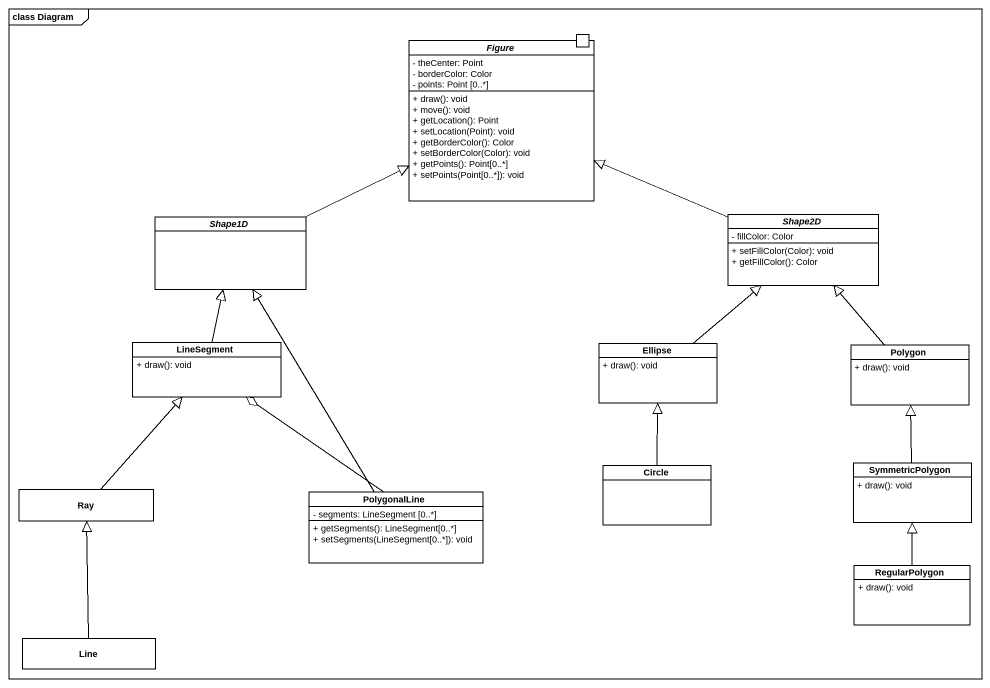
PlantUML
@startuml
mainframe class Diagram
hide circle
hide empty members
skinparam classAttributeIconSize 0
abstract class Figure {
  - theCenter: Point
  - borderColor: Color
  - points: Point [0..*]
  + draw(): void
  + move(): void
  + getLocation(): Point
  + setLocation(Point): void
  + getBorderColor(): Color
  + setBorderColor(Color): void
  + getPoints(): Point[0..*]
  + setPoints(Point[0..*]): void
}
abstract class Shape1D
abstract class Shape2D {
  - fillColor: Color
  + setFillColor(Color): void
  + getFillColor(): Color
}
class LineSegment {
  + draw(): void
}
class Ellipse {
  + draw(): void
}
class Polygon {
  + draw(): void
}
class "Circle" as Circle_
class SymmetricPolygon {
  + draw(): void
}
class Ray
class PolygonalLine {
  - segments: LineSegment [0..*]
  + getSegments(): LineSegment[0..*]
  + setSegments(LineSegment[0..*]): void
}
class RegularPolygon {
  + draw(): void
}
class Line
Shape1D -right-|> Figure
Shape2D -left-|> Figure
LineSegment -up-|> Shape1D
Ellipse -up-|> Shape2D
Polygon -up-|> Shape2D
Circle_ -up-|> Ellipse
SymmetricPolygon -up-|> Polygon
Ray -up-|> LineSegment
PolygonalLine -up-|> Shape1D
PolygonalLine -up-o LineSegment
RegularPolygon -up-|> SymmetricPolygon
Line -up-|> Ray
@enduml
